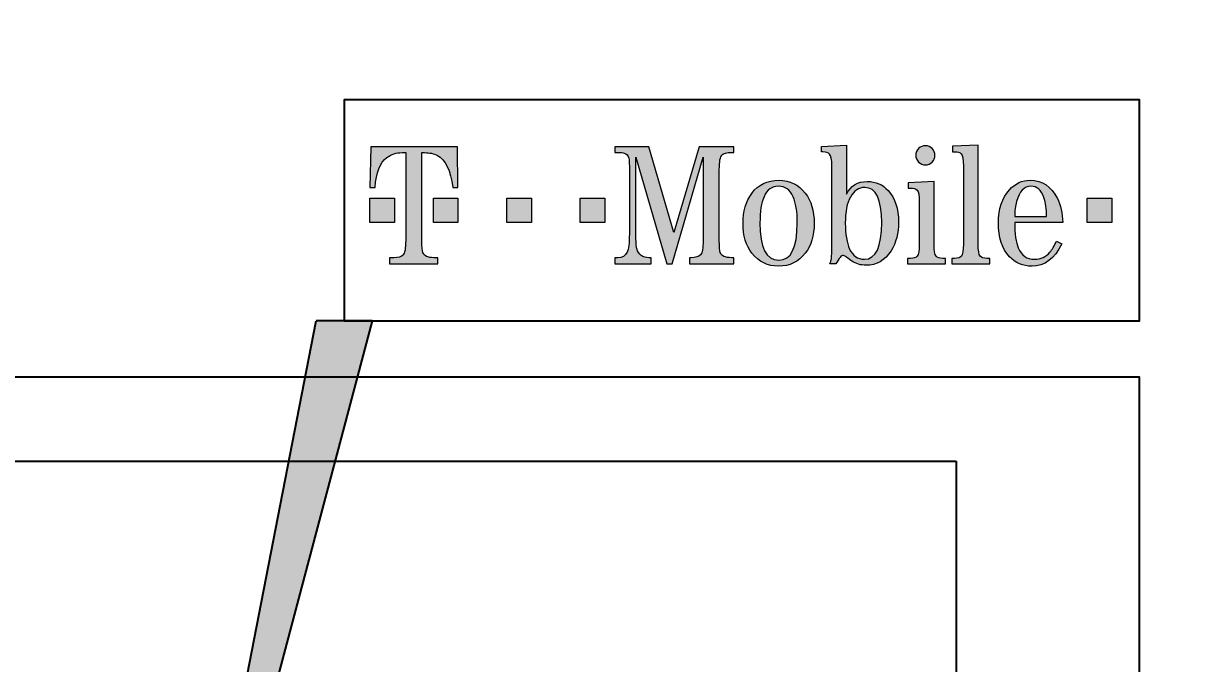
# Model space of a CAD drawing. Header units: inches. Extents: x 0 to 24189, y -562 to 1780.
# Drawn here: x 1613.1 to 1759.8, y 6.3 to 86 of the extents above; entities that cross this region are included whole.
import ezdxf
from ezdxf import colors
from ezdxf.entities.mleader import LeaderData, LeaderLine
from ezdxf.math import Vec2, Vec3

# ---------------------------------------------------------------- set-up
doc = ezdxf.new("R2010")
doc.units = ezdxf.units.IN
doc.header["$MEASUREMENT"] = 0
for name, color, linetype in [('A-NOTE', 7, 'Continuous'), ('A-NOTE-HVAC', 7, 'Continuous'), ('E-DATA-RACK', 106, 'Continuous'), ('T-TITLE', 7, 'Continuous')]:
    doc.layers.add(name, color=color, linetype=linetype)
doc.styles.add('ARCHD', font='archd.shx', dxfattribs={"width": 0.8})
picture_1 = doc.add_image_def('image2.png', size_in_pixel=(976, 842))

# ---------------------------------------------------------------- blocks, each defined once
blk = doc.blocks.new('00-DIMS-LDR2')
at = {"color": 0, "linetype": 'ByBlock'}
blk.add_solid([(-1, 0.167), (-1, -0.167), (0, 0)], dxfattribs=at)
blk = doc.blocks.new('T-MOBILE')
at = {"layer": 'T-TITLE'}
h = blk.add_hatch(color=1, dxfattribs=at)
edge = h.paths.add_edge_path()
edge.add_spline(control_points=[(8.64, 9.58), (8.64, 9.58), (8.64, -5.02), (8.64, -5.02), (8.64, -6.08), (8.7, -6.73), (8.8, -6.97), (8.99, -7.57), (9.6, -7.86), (10.62, -7.86), (10.62, -7.86), (11.3, -7.86), (11.3, -7.86), (11.3, -7.86), (11.3, -8.85), (11.3, -8.85), (11.3, -8.85), (3.28, -8.85), (3.28, -8.85), (3.28, -8.85), (3.28, -7.86), (3.28, -7.86), (3.28, -7.86), (3.96, -7.86), (3.96, -7.86), (4.7, -7.86), (5.21, -7.72), (5.5, -7.42), (5.79, -7.12), (5.94, -6.32), (5.94, -5.02), (5.94, -5.02), (5.94, 9.58), (5.94, 9.58), (5.94, 9.58), (5.34, 9.58), (5.34, 9.58), (4.4, 9.58), (3.56, 9.31), (2.81, 8.77), (1.69, 7.94), (1.03, 6.28), (0.85, 3.8), (0.85, 3.8), (0, 3.8), (0, 3.8), (0, 3.8), (0.16, 10.57), (0.16, 10.57), (0.16, 10.57), (14.52, 10.57), (14.52, 10.57), (14.52, 10.57), (14.63, 3.8), (14.63, 3.8), (14.63, 3.8), (13.77, 3.8), (13.77, 3.8), (13.4, 6.65), (12.55, 8.43), (11.21, 9.13), (10.63, 9.43), (9.92, 9.58), (9.09, 9.58), (9.09, 9.58), (8.64, 9.58), (8.64, 9.58), (8.64, 9.58), (8.64, 9.58), (8.64, 9.58)], knot_values=[0, 0, 0, 0, 1, 1, 1, 2, 2, 2, 3, 3, 3, 4, 4, 4, 5, 5, 5, 6, 6, 6, 7, 7, 7, 8, 8, 8, 9, 9, 9, 10, 10, 10, 11, 11, 11, 12, 12, 12, 13, 13, 13, 14, 14, 14, 15, 15, 15, 16, 16, 16, 17, 17, 17, 18, 18, 18, 19, 19, 19, 20, 20, 20, 21, 21, 21, 22, 22, 22, 23, 23, 23, 23], degree=3, periodic=0)
h = blk.add_hatch(color=6, dxfattribs=at)
edge = h.paths.add_edge_path()
edge.add_spline(control_points=[(50.21, -8.85), (50.21, -8.85), (49.31, -8.85), (49.31, -8.85), (49.31, -8.85), (44.18, 8.81), (44.18, 8.81), (44.18, 8.81), (44.18, -3.89), (44.18, -3.89), (44.18, -5.19), (44.24, -6.01), (44.34, -6.34), (44.64, -7.36), (45.31, -7.86), (46.35, -7.86), (46.35, -7.86), (46.74, -7.86), (46.74, -7.86), (46.74, -7.86), (46.74, -8.85), (46.74, -8.85), (46.74, -8.85), (40.7, -8.85), (40.7, -8.85), (40.7, -8.85), (40.7, -7.86), (40.7, -7.86), (40.7, -7.86), (41.17, -7.86), (41.17, -7.86), (41.9, -7.86), (42.41, -7.56), (42.72, -6.96), (42.97, -6.47), (43.09, -5.44), (43.09, -3.89), (43.09, -3.89), (43.09, 7.32), (43.09, 7.32), (43.09, 7.99), (43.06, 8.44), (43, 8.65), (42.89, 9.11), (42.64, 9.4), (42.24, 9.52), (42.01, 9.59), (41.68, 9.63), (41.24, 9.63), (41.24, 9.63), (40.7, 9.63), (40.7, 9.63), (40.7, 9.63), (40.7, 10.57), (40.7, 10.57), (40.7, 10.57), (46.33, 10.57), (46.33, 10.57), (46.33, 10.57), (50.46, -3.67), (50.46, -3.67), (50.46, -3.67), (54.7, 10.57), (54.7, 10.57), (54.7, 10.57), (60.43, 10.57), (60.43, 10.57), (60.43, 10.57), (60.43, 9.63), (60.43, 9.63), (60.43, 9.63), (60.04, 9.63), (60.04, 9.63), (59.29, 9.63), (58.76, 9.48), (58.47, 9.19), (58.18, 8.89), (58.03, 8.09), (58.03, 6.78), (58.03, 6.78), (58.03, -5.01), (58.03, -5.01), (58.03, -6.06), (58.09, -6.72), (58.19, -6.97), (58.38, -7.57), (58.99, -7.86), (60.04, -7.86), (60.04, -7.86), (60.43, -7.86), (60.43, -7.86), (60.43, -7.86), (60.43, -8.85), (60.43, -8.85), (60.43, -8.85), (53.09, -8.85), (53.09, -8.85), (53.09, -8.85), (53.09, -7.86), (53.09, -7.86), (53.09, -7.86), (53.35, -7.86), (53.35, -7.86), (54.09, -7.86), (54.62, -7.7), (54.93, -7.37), (55.19, -7.07), (55.33, -6.29), (55.33, -5.01), (55.33, -5.01), (55.33, 8.82), (55.33, 8.82), (55.33, 8.82), (50.21, -8.85), (50.21, -8.85), (50.21, -8.85), (50.21, -8.85), (50.21, -8.85)], knot_values=[0, 0, 0, 0, 1, 1, 1, 2, 2, 2, 3, 3, 3, 4, 4, 4, 5, 5, 5, 6, 6, 6, 7, 7, 7, 8, 8, 8, 9, 9, 9, 10, 10, 10, 11, 11, 11, 12, 12, 12, 13, 13, 13, 14, 14, 14, 15, 15, 15, 16, 16, 16, 17, 17, 17, 18, 18, 18, 19, 19, 19, 20, 20, 20, 21, 21, 21, 22, 22, 22, 23, 23, 23, 24, 24, 24, 25, 25, 25, 26, 26, 26, 27, 27, 27, 28, 28, 28, 29, 29, 29, 30, 30, 30, 31, 31, 31, 32, 32, 32, 33, 33, 33, 34, 34, 34, 35, 35, 35, 36, 36, 36, 37, 37, 37, 38, 38, 38, 39, 39, 39, 39], degree=3, periodic=0)
edge = h.paths.add_edge_path()
edge.add_spline(control_points=[(63.42, 2.82), (62.45, 1.5), (61.97, -0.16), (61.97, -2.16), (61.97, -4.2), (62.46, -5.85), (63.45, -7.12), (64.57, -8.55), (66.05, -9.27), (67.89, -9.27), (69.71, -9.27), (71.19, -8.55), (72.31, -7.12), (73.3, -5.85), (73.79, -4.19), (73.79, -2.14), (73.79, -0.07), (73.3, 1.59), (72.31, 2.84), (71.18, 4.28), (69.73, 5), (67.96, 5), (66.01, 5), (64.5, 4.27), (63.42, 2.82), (63.42, 2.82), (63.42, 2.82), (63.42, 2.82)], knot_values=[0, 0, 0, 0, 1, 1, 1, 2, 2, 2, 3, 3, 3, 4, 4, 4, 5, 5, 5, 6, 6, 6, 7, 7, 7, 8, 8, 8, 9, 9, 9, 9], degree=3, periodic=0)
edge = h.paths.add_edge_path(flags=16)
edge.add_spline(control_points=[(70.3, 2.27), (70.75, 1.27), (70.98, -0.2), (70.98, -2.14), (70.98, -6.23), (69.95, -8.28), (67.89, -8.28), (65.82, -8.28), (64.78, -6.21), (64.78, -2.08), (64.78, -0.19), (65.01, 1.26), (65.46, 2.27), (65.97, 3.43), (66.76, 4.01), (67.83, 4.01), (68.96, 4.01), (69.78, 3.43), (70.3, 2.27), (70.3, 2.27), (70.3, 2.27), (70.3, 2.27)], knot_values=[0, 0, 0, 0, 1, 1, 1, 2, 2, 2, 3, 3, 3, 4, 4, 4, 5, 5, 5, 6, 6, 6, 7, 7, 7, 7], degree=3, periodic=0)
edge = h.paths.add_edge_path()
edge.add_spline(control_points=[(79.17, 10.83), (79.17, 10.83), (75, 10.62), (75, 10.62), (75, 10.62), (75, 9.69), (75, 9.69), (75, 9.69), (75.22, 9.69), (75.22, 9.69), (75.77, 9.69), (76.15, 9.57), (76.36, 9.34), (76.6, 9.09), (76.72, 8.43), (76.72, 7.37), (76.72, 7.37), (76.72, -5.98), (76.72, -5.98), (76.72, -7.29), (76.67, -8.08), (76.58, -8.35), (76.53, -8.51), (76.47, -8.67), (76.41, -8.85), (76.41, -8.85), (77.38, -8.85), (77.38, -8.85), (77.95, -7.93), (78.34, -7.47), (78.56, -7.47), (78.7, -7.47), (78.86, -7.55), (79.05, -7.69), (79.56, -8.09), (79.88, -8.34), (80.02, -8.43), (80.74, -8.89), (81.53, -9.11), (82.39, -9.11), (84.17, -9.11), (85.55, -8.32), (86.55, -6.74), (87.39, -5.39), (87.81, -3.78), (87.81, -1.91), (87.81, 0.27), (87.23, 2.01), (86.06, 3.31), (85.17, 4.29), (84.01, 4.79), (82.6, 4.79), (80.95, 4.79), (79.8, 4.08), (79.17, 2.67), (79.17, 2.67), (79.17, 10.83), (79.17, 10.83), (79.17, 10.83), (79.17, 10.83), (79.17, 10.83)], knot_values=[0, 0, 0, 0, 1, 1, 1, 2, 2, 2, 3, 3, 3, 4, 4, 4, 5, 5, 5, 6, 6, 6, 7, 7, 7, 8, 8, 8, 9, 9, 9, 10, 10, 10, 11, 11, 11, 12, 12, 12, 13, 13, 13, 14, 14, 14, 15, 15, 15, 16, 16, 16, 17, 17, 17, 18, 18, 18, 19, 19, 19, 20, 20, 20, 20], degree=3, periodic=0)
edge = h.paths.add_edge_path(flags=16)
edge.add_spline(control_points=[(85, -2.03), (85, -6.09), (84.04, -8.12), (82.13, -8.12), (81.02, -8.12), (80.21, -7.56), (79.68, -6.42), (79.2, -5.39), (78.96, -3.95), (78.96, -2.1), (78.96, -0.23), (79.24, 1.2), (79.81, 2.21), (80.4, 3.27), (81.2, 3.8), (82.2, 3.8), (84.07, 3.8), (85, 1.86), (85, -2.03), (85, -2.03), (85, -2.03), (85, -2.03)], knot_values=[0, 0, 0, 0, 1, 1, 1, 2, 2, 2, 3, 3, 3, 4, 4, 4, 5, 5, 5, 6, 6, 6, 7, 7, 7, 7], degree=3, periodic=0)
edge = h.paths.add_edge_path()
edge.add_spline(control_points=[(93.69, 4.79), (93.69, 4.79), (93.69, -5.6), (93.69, -5.6), (93.69, -6.67), (93.8, -7.34), (94.04, -7.61), (94.24, -7.85), (94.61, -7.97), (95.15, -7.97), (95.15, -7.97), (95.61, -7.97), (95.61, -7.97), (95.61, -7.97), (95.61, -8.85), (95.61, -8.85), (95.61, -8.85), (89.31, -8.85), (89.31, -8.85), (89.31, -8.85), (89.31, -7.97), (89.31, -7.97), (89.31, -7.97), (89.78, -7.97), (89.78, -7.97), (90.31, -7.97), (90.69, -7.84), (90.91, -7.59), (91.13, -7.34), (91.24, -6.67), (91.24, -5.59), (91.24, -5.59), (91.24, 1.35), (91.24, 1.35), (91.24, 2.43), (91.12, 3.1), (90.88, 3.35), (90.67, 3.58), (90.29, 3.7), (89.75, 3.7), (89.75, 3.7), (89.42, 3.7), (89.42, 3.7), (89.42, 3.7), (89.42, 4.59), (89.42, 4.59), (89.42, 4.59), (93.69, 4.79), (93.69, 4.79), (93.69, 4.79), (93.69, 4.79), (93.69, 4.79)], knot_values=[0, 0, 0, 0, 1, 1, 1, 2, 2, 2, 3, 3, 3, 4, 4, 4, 5, 5, 5, 6, 6, 6, 7, 7, 7, 8, 8, 8, 9, 9, 9, 10, 10, 10, 11, 11, 11, 12, 12, 12, 13, 13, 13, 14, 14, 14, 15, 15, 15, 16, 16, 16, 17, 17, 17, 17], degree=3, periodic=0)
edge = h.paths.add_edge_path()
edge.add_spline(control_points=[(92.28, 10.73), (92.71, 10.73), (93.07, 10.57), (93.38, 10.25), (93.69, 9.93), (93.84, 9.56), (93.84, 9.14), (93.84, 8.69), (93.69, 8.32), (93.38, 8.01), (93.07, 7.7), (92.7, 7.55), (92.25, 7.55), (91.82, 7.55), (91.45, 7.71), (91.14, 8.02), (90.82, 8.33), (90.67, 8.7), (90.67, 9.14), (90.67, 9.58), (90.82, 9.96), (91.14, 10.27), (91.46, 10.57), (91.84, 10.73), (92.28, 10.73), (92.28, 10.73), (92.28, 10.73), (92.28, 10.73)], knot_values=[0, 0, 0, 0, 1, 1, 1, 2, 2, 2, 3, 3, 3, 4, 4, 4, 5, 5, 5, 6, 6, 6, 7, 7, 7, 8, 8, 8, 9, 9, 9, 9], degree=3, periodic=0)
edge = h.paths.add_edge_path()
edge.add_spline(control_points=[(101.02, 10.83), (101.02, 10.83), (101.02, -5.6), (101.02, -5.6), (101.02, -6.67), (101.14, -7.34), (101.37, -7.61), (101.58, -7.85), (101.95, -7.97), (102.49, -7.97), (102.49, -7.97), (102.95, -7.97), (102.95, -7.97), (102.95, -7.97), (102.95, -8.85), (102.95, -8.85), (102.95, -8.85), (96.65, -8.85), (96.65, -8.85), (96.65, -8.85), (96.65, -7.97), (96.65, -7.97), (96.65, -7.97), (97.11, -7.97), (97.11, -7.97), (97.65, -7.97), (98.02, -7.84), (98.25, -7.59), (98.47, -7.34), (98.58, -6.67), (98.58, -5.6), (98.58, -5.6), (98.58, 7.41), (98.58, 7.41), (98.58, 8.46), (98.46, 9.13), (98.22, 9.39), (98.01, 9.62), (97.63, 9.74), (97.08, 9.74), (97.08, 9.74), (96.75, 9.74), (96.75, 9.74), (96.75, 9.74), (96.75, 10.63), (96.75, 10.63), (96.75, 10.63), (101.02, 10.83), (101.02, 10.83), (101.02, 10.83), (101.02, 10.83), (101.02, 10.83)], knot_values=[0, 0, 0, 0, 1, 1, 1, 2, 2, 2, 3, 3, 3, 4, 4, 4, 5, 5, 5, 6, 6, 6, 7, 7, 7, 8, 8, 8, 9, 9, 9, 10, 10, 10, 11, 11, 11, 12, 12, 12, 13, 13, 13, 14, 14, 14, 15, 15, 15, 16, 16, 16, 17, 17, 17, 17], degree=3, periodic=0)
edge = h.paths.add_edge_path()
edge.add_spline(control_points=[(114.18, 1.98), (113.18, 3.99), (111.67, 5), (109.67, 5), (108.32, 5), (107.17, 4.46), (106.21, 3.39), (104.99, 2.03), (104.39, 0.21), (104.39, -2.05), (104.39, -4.51), (104.99, -6.4), (106.21, -7.7), (107.19, -8.75), (108.44, -9.27), (109.97, -9.27), (112.05, -9.27), (113.7, -8.04), (114.92, -5.58), (114.92, -5.58), (114.05, -5.12), (114.05, -5.12), (113.68, -5.89), (113.31, -6.49), (112.94, -6.93), (112.27, -7.73), (111.42, -8.12), (110.42, -8.12), (109.12, -8.12), (108.21, -7.49), (107.68, -6.21), (107.3, -5.31), (107.1, -3.91), (107.09, -2.03), (107.09, -2.03), (115.08, -2.03), (115.08, -2.03), (115.02, -0.44), (114.72, 0.89), (114.18, 1.98), (114.18, 1.98), (114.18, 1.98), (114.18, 1.98)], knot_values=[0, 0, 0, 0, 1, 1, 1, 2, 2, 2, 3, 3, 3, 4, 4, 4, 5, 5, 5, 6, 6, 6, 7, 7, 7, 8, 8, 8, 9, 9, 9, 10, 10, 10, 11, 11, 11, 12, 12, 12, 13, 13, 13, 14, 14, 14, 14], degree=3, periodic=0)
edge = h.paths.add_edge_path(flags=16)
edge.add_spline(control_points=[(107.09, -1.04), (107.1, -0.07), (107.2, 0.77), (107.4, 1.46), (107.86, 3.16), (108.66, 4.01), (109.79, 4.01), (110.79, 4.01), (111.5, 3.38), (111.94, 2.11), (112.24, 1.25), (112.39, 0.2), (112.39, -1.04), (112.39, -1.04), (107.09, -1.04), (107.09, -1.04), (107.09, -1.04), (107.09, -1.04), (107.09, -1.04)], knot_values=[0, 0, 0, 0, 1, 1, 1, 2, 2, 2, 3, 3, 3, 4, 4, 4, 5, 5, 5, 6, 6, 6, 6], degree=3, periodic=0)
h = blk.add_hatch(color=6, dxfattribs=at)
h.paths.add_polyline_path([(119.14, -2.03), (119.14, 2.03), (123.2, 2.03), (123.2, -2.03)])
h.paths.add_polyline_path([(34.94, -2.03), (34.94, 2.03), (39, 2.03), (39, -2.03)])
h.paths.add_polyline_path([(22.76, -2.03), (22.76, 2.03), (26.82, 2.03), (26.82, -2.03)])
h.paths.add_polyline_path([(10.57, -2.03), (10.57, 2.03), (14.63, 2.03), (14.63, -2.03)])
h.paths.add_polyline_path([(0, -2.03), (0, 2.03), (4.06, 2.03), (4.06, -2.03)])
at = {"layer": 'T-TITLE', "color": 7, "lineweight": 0}
for points in [[(0, -2.03), (0, 2.03), (4.06, 2.03), (4.06, -2.03), (0, -2.03)], [(10.57, -2.03), (10.57, 2.03), (14.63, 2.03), (14.63, -2.03), (10.57, -2.03)], [(22.76, -2.03), (22.76, 2.03), (26.82, 2.03), (26.82, -2.03), (22.76, -2.03)], [(34.94, -2.03), (34.94, 2.03), (39, 2.03), (39, -2.03), (34.94, -2.03)], [(119.14, -2.03), (119.14, 2.03), (123.2, 2.03), (123.2, -2.03), (119.14, -2.03)]]:
    blk.add_lwpolyline(points, close=True, dxfattribs=at)
at = {"layer": 'T-TITLE', "color": 1, "lineweight": 0}
blk.add_open_spline([(8.64, 9.58), (8.64, 9.58), (8.64, -5.02), (8.64, -5.02), (8.64, -6.08), (8.7, -6.73), (8.8, -6.97), (8.99, -7.57), (9.6, -7.86), (10.62, -7.86), (10.62, -7.86), (11.3, -7.86), (11.3, -7.86), (11.3, -7.86), (11.3, -8.85), (11.3, -8.85), (11.3, -8.85), (3.28, -8.85), (3.28, -8.85), (3.28, -8.85), (3.28, -7.86), (3.28, -7.86), (3.28, -7.86), (3.96, -7.86), (3.96, -7.86), (4.7, -7.86), (5.21, -7.72), (5.5, -7.42), (5.79, -7.12), (5.94, -6.32), (5.94, -5.02), (5.94, -5.02), (5.94, 9.58), (5.94, 9.58), (5.94, 9.58), (5.34, 9.58), (5.34, 9.58), (4.4, 9.58), (3.56, 9.31), (2.81, 8.77), (1.69, 7.94), (1.03, 6.28), (0.85, 3.8), (0.85, 3.8), (0, 3.8), (0, 3.8), (0, 3.8), (0.16, 10.57), (0.16, 10.57), (0.16, 10.57), (14.52, 10.57), (14.52, 10.57), (14.52, 10.57), (14.63, 3.8), (14.63, 3.8), (14.63, 3.8), (13.77, 3.8), (13.77, 3.8), (13.4, 6.65), (12.55, 8.43), (11.21, 9.13), (10.63, 9.43), (9.92, 9.58), (9.09, 9.58), (9.09, 9.58), (8.64, 9.58), (8.64, 9.58), (8.64, 9.58), (8.64, 9.58), (8.64, 9.58)], degree=3, knots=[0, 0, 0, 0, 1, 1, 1, 2, 2, 2, 3, 3, 3, 4, 4, 4, 5, 5, 5, 6, 6, 6, 7, 7, 7, 8, 8, 8, 9, 9, 9, 10, 10, 10, 11, 11, 11, 12, 12, 12, 13, 13, 13, 14, 14, 14, 15, 15, 15, 16, 16, 16, 17, 17, 17, 18, 18, 18, 19, 19, 19, 20, 20, 20, 21, 21, 21, 22, 22, 22, 23, 23, 23, 23], dxfattribs=at)
at = {"layer": 'T-TITLE', "color": 7, "lineweight": 0}
for points, knots in [([(50.21, -8.85), (50.21, -8.85), (49.31, -8.85), (49.31, -8.85), (49.31, -8.85), (44.18, 8.81), (44.18, 8.81), (44.18, 8.81), (44.18, -3.89), (44.18, -3.89), (44.18, -5.19), (44.24, -6.01), (44.34, -6.34), (44.64, -7.36), (45.31, -7.86), (46.35, -7.86), (46.35, -7.86), (46.74, -7.86), (46.74, -7.86), (46.74, -7.86), (46.74, -8.85), (46.74, -8.85), (46.74, -8.85), (40.7, -8.85), (40.7, -8.85), (40.7, -8.85), (40.7, -7.86), (40.7, -7.86), (40.7, -7.86), (41.17, -7.86), (41.17, -7.86), (41.9, -7.86), (42.41, -7.56), (42.72, -6.96), (42.97, -6.47), (43.09, -5.44), (43.09, -3.89), (43.09, -3.89), (43.09, 7.32), (43.09, 7.32), (43.09, 7.99), (43.06, 8.44), (43, 8.65), (42.89, 9.11), (42.64, 9.4), (42.24, 9.52), (42.01, 9.59), (41.68, 9.63), (41.24, 9.63), (41.24, 9.63), (40.7, 9.63), (40.7, 9.63), (40.7, 9.63), (40.7, 10.57), (40.7, 10.57), (40.7, 10.57), (46.33, 10.57), (46.33, 10.57), (46.33, 10.57), (50.46, -3.67), (50.46, -3.67), (50.46, -3.67), (54.7, 10.57), (54.7, 10.57), (54.7, 10.57), (60.43, 10.57), (60.43, 10.57), (60.43, 10.57), (60.43, 9.63), (60.43, 9.63), (60.43, 9.63), (60.04, 9.63), (60.04, 9.63), (59.29, 9.63), (58.76, 9.48), (58.47, 9.19), (58.18, 8.89), (58.03, 8.09), (58.03, 6.78), (58.03, 6.78), (58.03, -5.01), (58.03, -5.01), (58.03, -6.06), (58.09, -6.72), (58.19, -6.97), (58.38, -7.57), (58.99, -7.86), (60.04, -7.86), (60.04, -7.86), (60.43, -7.86), (60.43, -7.86), (60.43, -7.86), (60.43, -8.85), (60.43, -8.85), (60.43, -8.85), (53.09, -8.85), (53.09, -8.85), (53.09, -8.85), (53.09, -7.86), (53.09, -7.86), (53.09, -7.86), (53.35, -7.86), (53.35, -7.86), (54.09, -7.86), (54.62, -7.7), (54.93, -7.37), (55.19, -7.07), (55.33, -6.29), (55.33, -5.01), (55.33, -5.01), (55.33, 8.82), (55.33, 8.82), (55.33, 8.82), (50.21, -8.85), (50.21, -8.85), (50.21, -8.85), (50.21, -8.85), (50.21, -8.85)], [0, 0, 0, 0, 1, 1, 1, 2, 2, 2, 3, 3, 3, 4, 4, 4, 5, 5, 5, 6, 6, 6, 7, 7, 7, 8, 8, 8, 9, 9, 9, 10, 10, 10, 11, 11, 11, 12, 12, 12, 13, 13, 13, 14, 14, 14, 15, 15, 15, 16, 16, 16, 17, 17, 17, 18, 18, 18, 19, 19, 19, 20, 20, 20, 21, 21, 21, 22, 22, 22, 23, 23, 23, 24, 24, 24, 25, 25, 25, 26, 26, 26, 27, 27, 27, 28, 28, 28, 29, 29, 29, 30, 30, 30, 31, 31, 31, 32, 32, 32, 33, 33, 33, 34, 34, 34, 35, 35, 35, 36, 36, 36, 37, 37, 37, 38, 38, 38, 39, 39, 39, 39]), ([(79.17, 10.83), (79.17, 10.83), (75, 10.62), (75, 10.62), (75, 10.62), (75, 9.69), (75, 9.69), (75, 9.69), (75.22, 9.69), (75.22, 9.69), (75.77, 9.69), (76.15, 9.57), (76.36, 9.34), (76.6, 9.09), (76.72, 8.43), (76.72, 7.37), (76.72, 7.37), (76.72, -5.98), (76.72, -5.98), (76.72, -7.29), (76.67, -8.08), (76.58, -8.35), (76.53, -8.51), (76.47, -8.67), (76.41, -8.85), (76.41, -8.85), (77.38, -8.85), (77.38, -8.85), (77.95, -7.93), (78.34, -7.47), (78.56, -7.47), (78.7, -7.47), (78.86, -7.55), (79.05, -7.69), (79.56, -8.09), (79.88, -8.34), (80.02, -8.43), (80.74, -8.89), (81.53, -9.11), (82.39, -9.11), (84.17, -9.11), (85.55, -8.32), (86.55, -6.74), (87.39, -5.39), (87.81, -3.78), (87.81, -1.91), (87.81, 0.27), (87.23, 2.01), (86.06, 3.31), (85.17, 4.29), (84.01, 4.79), (82.6, 4.79), (80.95, 4.79), (79.8, 4.08), (79.17, 2.67), (79.17, 2.67), (79.17, 10.83), (79.17, 10.83), (79.17, 10.83), (79.17, 10.83), (79.17, 10.83)], [0, 0, 0, 0, 1, 1, 1, 2, 2, 2, 3, 3, 3, 4, 4, 4, 5, 5, 5, 6, 6, 6, 7, 7, 7, 8, 8, 8, 9, 9, 9, 10, 10, 10, 11, 11, 11, 12, 12, 12, 13, 13, 13, 14, 14, 14, 15, 15, 15, 16, 16, 16, 17, 17, 17, 18, 18, 18, 19, 19, 19, 20, 20, 20, 20]), ([(92.28, 10.73), (92.71, 10.73), (93.07, 10.57), (93.38, 10.25), (93.69, 9.93), (93.84, 9.56), (93.84, 9.14), (93.84, 8.69), (93.69, 8.32), (93.38, 8.01), (93.07, 7.7), (92.7, 7.55), (92.25, 7.55), (91.82, 7.55), (91.45, 7.71), (91.14, 8.02), (90.82, 8.33), (90.67, 8.7), (90.67, 9.14), (90.67, 9.58), (90.82, 9.96), (91.14, 10.27), (91.46, 10.57), (91.84, 10.73), (92.28, 10.73), (92.28, 10.73), (92.28, 10.73), (92.28, 10.73)], [0, 0, 0, 0, 1, 1, 1, 2, 2, 2, 3, 3, 3, 4, 4, 4, 5, 5, 5, 6, 6, 6, 7, 7, 7, 8, 8, 8, 9, 9, 9, 9]), ([(101.02, 10.83), (101.02, 10.83), (101.02, -5.6), (101.02, -5.6), (101.02, -6.67), (101.14, -7.34), (101.37, -7.61), (101.58, -7.85), (101.95, -7.97), (102.49, -7.97), (102.49, -7.97), (102.95, -7.97), (102.95, -7.97), (102.95, -7.97), (102.95, -8.85), (102.95, -8.85), (102.95, -8.85), (96.65, -8.85), (96.65, -8.85), (96.65, -8.85), (96.65, -7.97), (96.65, -7.97), (96.65, -7.97), (97.11, -7.97), (97.11, -7.97), (97.65, -7.97), (98.02, -7.84), (98.25, -7.59), (98.47, -7.34), (98.58, -6.67), (98.58, -5.6), (98.58, -5.6), (98.58, 7.41), (98.58, 7.41), (98.58, 8.46), (98.46, 9.13), (98.22, 9.39), (98.01, 9.62), (97.63, 9.74), (97.08, 9.74), (97.08, 9.74), (96.75, 9.74), (96.75, 9.74), (96.75, 9.74), (96.75, 10.63), (96.75, 10.63), (96.75, 10.63), (101.02, 10.83), (101.02, 10.83), (101.02, 10.83), (101.02, 10.83), (101.02, 10.83)], [0, 0, 0, 0, 1, 1, 1, 2, 2, 2, 3, 3, 3, 4, 4, 4, 5, 5, 5, 6, 6, 6, 7, 7, 7, 8, 8, 8, 9, 9, 9, 10, 10, 10, 11, 11, 11, 12, 12, 12, 13, 13, 13, 14, 14, 14, 15, 15, 15, 16, 16, 16, 17, 17, 17, 17]), ([(63.42, 2.82), (62.45, 1.5), (61.97, -0.16), (61.97, -2.16), (61.97, -4.2), (62.46, -5.85), (63.45, -7.12), (64.57, -8.55), (66.05, -9.27), (67.89, -9.27), (69.71, -9.27), (71.19, -8.55), (72.31, -7.12), (73.3, -5.85), (73.79, -4.19), (73.79, -2.14), (73.79, -0.07), (73.3, 1.59), (72.31, 2.84), (71.18, 4.28), (69.73, 5), (67.96, 5), (66.01, 5), (64.5, 4.27), (63.42, 2.82), (63.42, 2.82), (63.42, 2.82), (63.42, 2.82)], [0, 0, 0, 0, 1, 1, 1, 2, 2, 2, 3, 3, 3, 4, 4, 4, 5, 5, 5, 6, 6, 6, 7, 7, 7, 8, 8, 8, 9, 9, 9, 9]), ([(70.3, 2.27), (70.75, 1.27), (70.98, -0.2), (70.98, -2.14), (70.98, -6.23), (69.95, -8.28), (67.89, -8.28), (65.82, -8.28), (64.78, -6.21), (64.78, -2.08), (64.78, -0.19), (65.01, 1.26), (65.46, 2.27), (65.97, 3.43), (66.76, 4.01), (67.83, 4.01), (68.96, 4.01), (69.78, 3.43), (70.3, 2.27), (70.3, 2.27), (70.3, 2.27), (70.3, 2.27)], [0, 0, 0, 0, 1, 1, 1, 2, 2, 2, 3, 3, 3, 4, 4, 4, 5, 5, 5, 6, 6, 6, 7, 7, 7, 7]), ([(93.69, 4.79), (93.69, 4.79), (93.69, -5.6), (93.69, -5.6), (93.69, -6.67), (93.8, -7.34), (94.04, -7.61), (94.24, -7.85), (94.61, -7.97), (95.15, -7.97), (95.15, -7.97), (95.61, -7.97), (95.61, -7.97), (95.61, -7.97), (95.61, -8.85), (95.61, -8.85), (95.61, -8.85), (89.31, -8.85), (89.31, -8.85), (89.31, -8.85), (89.31, -7.97), (89.31, -7.97), (89.31, -7.97), (89.78, -7.97), (89.78, -7.97), (90.31, -7.97), (90.69, -7.84), (90.91, -7.59), (91.13, -7.34), (91.24, -6.67), (91.24, -5.59), (91.24, -5.59), (91.24, 1.35), (91.24, 1.35), (91.24, 2.43), (91.12, 3.1), (90.88, 3.35), (90.67, 3.58), (90.29, 3.7), (89.75, 3.7), (89.75, 3.7), (89.42, 3.7), (89.42, 3.7), (89.42, 3.7), (89.42, 4.59), (89.42, 4.59), (89.42, 4.59), (93.69, 4.79), (93.69, 4.79), (93.69, 4.79), (93.69, 4.79), (93.69, 4.79)], [0, 0, 0, 0, 1, 1, 1, 2, 2, 2, 3, 3, 3, 4, 4, 4, 5, 5, 5, 6, 6, 6, 7, 7, 7, 8, 8, 8, 9, 9, 9, 10, 10, 10, 11, 11, 11, 12, 12, 12, 13, 13, 13, 14, 14, 14, 15, 15, 15, 16, 16, 16, 17, 17, 17, 17]), ([(114.18, 1.98), (113.18, 3.99), (111.67, 5), (109.67, 5), (108.32, 5), (107.17, 4.46), (106.21, 3.39), (104.99, 2.03), (104.39, 0.21), (104.39, -2.05), (104.39, -4.51), (104.99, -6.4), (106.21, -7.7), (107.19, -8.75), (108.44, -9.27), (109.97, -9.27), (112.05, -9.27), (113.7, -8.04), (114.92, -5.58), (114.92, -5.58), (114.05, -5.12), (114.05, -5.12), (113.68, -5.89), (113.31, -6.49), (112.94, -6.93), (112.27, -7.73), (111.42, -8.12), (110.42, -8.12), (109.12, -8.12), (108.21, -7.49), (107.68, -6.21), (107.3, -5.31), (107.1, -3.91), (107.09, -2.03), (107.09, -2.03), (115.08, -2.03), (115.08, -2.03), (115.02, -0.44), (114.72, 0.89), (114.18, 1.98), (114.18, 1.98), (114.18, 1.98), (114.18, 1.98)], [0, 0, 0, 0, 1, 1, 1, 2, 2, 2, 3, 3, 3, 4, 4, 4, 5, 5, 5, 6, 6, 6, 7, 7, 7, 8, 8, 8, 9, 9, 9, 10, 10, 10, 11, 11, 11, 12, 12, 12, 13, 13, 13, 14, 14, 14, 14]), ([(107.09, -1.04), (107.1, -0.07), (107.2, 0.77), (107.4, 1.46), (107.86, 3.16), (108.66, 4.01), (109.79, 4.01), (110.79, 4.01), (111.5, 3.38), (111.94, 2.11), (112.24, 1.25), (112.39, 0.2), (112.39, -1.04), (112.39, -1.04), (107.09, -1.04), (107.09, -1.04), (107.09, -1.04), (107.09, -1.04), (107.09, -1.04)], [0, 0, 0, 0, 1, 1, 1, 2, 2, 2, 3, 3, 3, 4, 4, 4, 5, 5, 5, 6, 6, 6, 6]), ([(85, -2.03), (85, -6.09), (84.04, -8.12), (82.13, -8.12), (81.02, -8.12), (80.21, -7.56), (79.68, -6.42), (79.2, -5.39), (78.96, -3.95), (78.96, -2.1), (78.96, -0.23), (79.24, 1.2), (79.81, 2.21), (80.4, 3.27), (81.2, 3.8), (82.2, 3.8), (84.07, 3.8), (85, 1.86), (85, -2.03), (85, -2.03), (85, -2.03), (85, -2.03)], [0, 0, 0, 0, 1, 1, 1, 2, 2, 2, 3, 3, 3, 4, 4, 4, 5, 5, 5, 6, 6, 6, 7, 7, 7, 7])]:
    blk.add_open_spline(points, degree=3, knots=knots, dxfattribs=at)
blk = doc.blocks.new('Data Rack')
ml = blk.add_multileader_mtext('Standard')
ml.set_content('\\A1;DATA RACK', color=256, style='ARCHD')
ml.set_leader_properties()
ml.set_arrow_properties(name='00-DIMS-LDR2')
ml.build(insert=Vec2(0, 0))
ml.multileader.update_dxf_attribs({"text_right_attachment_type": 3, "dogleg_length": 0.109, "arrow_head_size": 6, "scale": 48})
ctx = ml.context
ctx.base_point, ctx.scale, ctx.char_height, ctx.arrow_head_size, ctx.landing_gap_size, ctx.plane_origin, ctx.plane_x_axis, ctx.plane_y_axis = Vec3(423.23, 813.8), 48, 2.25, 6, 4.32, Vec3(527.27, 366.92), Vec3(0, 1), Vec3(-1, 0)
ctx.right_attachment, ctx.text_align_type = 3, 1
notes = []
notes.append((ctx, [(0, (0, 0, 0), (0, 0), (1, 0), 1, [])]))
ctx.mtext.insert, ctx.mtext.text_direction, ctx.mtext.rotation, ctx.mtext.width, ctx.mtext.defined_height, ctx.mtext.alignment, ctx.mtext.flow_direction = Vec3(421.98, 826.69), Vec3(0, 1), 1.570796, 89.3045, 17.95, 2, 5
for ctx, leaders in notes:
    for number, flags, end, landing, length, lines in leaders:
        leader = LeaderData()
        leader.index, (leader.has_last_leader_line, leader.has_dogleg_vector, leader.attachment_direction) = number, flags
        leader.last_leader_point, leader.dogleg_vector, leader.dogleg_length = Vec3(end), Vec3(landing), length
        for number, points, colour, breaks in lines:
            line = LeaderLine()
            line.index, line.vertices, line.color, line.breaks = number, Vec3.list(points), colors.encode_raw_color(colour), breaks
            leader.lines.append(line)
        ctx.leaders.append(leader)

msp = doc.modelspace()

# ---------------------------------------------------------------- hatches: boundary and pattern name
at = {"layer": 'A-NOTE', "true_color": 0xed1f24}
h = msp.add_hatch(color=240, dxfattribs=at)
h.dxf.hatch_style = 1
h.paths.add_polyline_path([(1656.5157, 48.9741), (1649.5364, 48.9741), (1648.174, 41.9677), (1654.6593, 41.9677)])
h.paths.add_polyline_path([(1654.6593, 41.9677), (1648.174, 41.9677), (1646.133, 31.4715), (1651.8782, 31.4715)])
h.paths.add_polyline_path([(1651.8782, 31.4715), (1646.133, 31.4715), (1630.2899, -50.0055)])
h.paths.add_polyline_path([(1638.0472, -50.0055), (1615.5532, -50.0055), (1615.6398, -64.1843), (1623.3396, -64.1843), (1623.3396, -65.5676), (1630.2609, -65.5676), (1630.2609, -64.2707), (1638.0472, -64.2707)])

# ---------------------------------------------------------------- linework, layer by layer
at = {"layer": 'A-NOTE', "color": 1}
msp.add_line((1656.5157, 48.9741), (1649.5364, 48.9741), dxfattribs=at)
at = {"layer": 'A-NOTE'}
msp.add_lwpolyline([(1752.1094, 67.0058), (1752.1094, 67.0058), (1752.1094, 76.4527), (1653.0261, 76.4527), (1653.0261, 48.9741), (1752.1094, 48.9741), (1752.1094, 54.4935), (1752.1094, 67.0058)], dxfattribs=at)
at = {"layer": 'A-NOTE', "color": 1}
msp.add_lwpolyline([(1656.5157, 48.9741), (1630.2899, -50.0055), (1649.5364, 48.9741)], dxfattribs=at)
at = {"layer": 'A-NOTE', "color": 3}
msp.add_lwpolyline([(1306.6927, 41.9677), (1306.6927, -181.2942), (1752.1094, -181.2942), (1752.1094, 41.9677)], close=True, dxfattribs=at)

# ---------------------------------------------------------------- block references
at = {"layer": 'A-NOTE', "xscale": 0.75, "yscale": 0.75, "zscale": 0.75}
msp.add_blockref('T-MOBILE', (1656.2384, 62.7134), dxfattribs=at)
at = {"layer": 'E-DATA-RACK', "rotation": 270}
msp.add_blockref('Data Rack', (2056.4484, 165.6087), dxfattribs=at)

# ---------------------------------------------------------------- pictures from other files: only their frames are drawn
at = {"layer": 'A-NOTE'}
image = msp.add_image(picture_1, insert=(1522.0849, -147.2714), size_in_units=(207.1889, 178.7429), dxfattribs=at)
image.dxf.flags = 7

# ---------------------------------------------------------------- leaders
ml = msp.add_multileader_mtext('Standard', dxfattribs=at)
ml.set_content('\\A1;COUNTERTOP', color=256, style='ARCHD')
ml.set_leader_properties()
ml.set_arrow_properties(name='00-DIMS-LDR2')
ml.build(insert=Vec2(0, 0))
ml.multileader.update_dxf_attribs({"text_right_attachment_type": 3, "dogleg_length": 0.1094, "arrow_head_size": 6, "scale": 48})
ctx = ml.context
ctx.base_point, ctx.scale, ctx.char_height, ctx.arrow_head_size, ctx.landing_gap_size, ctx.plane_origin = Vec3(1818.4348, 914.0671), 48, 4.5, 6, 4.32, Vec3(1516.9354, 1614.378)
ctx.right_attachment = 3
notes = []
notes.append((ctx, [(0, (0, 0, 0), (0, 0), (1, 0), 1, [])]))
ctx.mtext.insert, ctx.mtext.width, ctx.mtext.defined_height, ctx.mtext.flow_direction = Vec3(1822.7548, 916.3171), 37.144293, 17.9463, 5
at = {"layer": 'A-NOTE-HVAC'}
ml = msp.add_multileader_mtext('Standard', dxfattribs=at)
ml.set_content('\\A1;RTU 1', color=256, style='ARCHD')
ml.set_leader_properties()
ml.set_arrow_properties(name='00-DIMS-LDR2')
ml.build(insert=Vec2(0, 0))
ml.multileader.update_dxf_attribs({"text_right_attachment_type": 3, "dogleg_length": 0.1094, "arrow_head_size": 6, "scale": 48})
ctx = ml.context
ctx.base_point, ctx.scale, ctx.char_height, ctx.arrow_head_size, ctx.landing_gap_size, ctx.plane_origin = Vec3(1964.2412, 1014.8659), 48, 4.5, 6, 4.32, Vec3(1938.9885, 1024.5929)
ctx.right_attachment = 3
notes.append((ctx, [(0, (0, 0, 0), (0, 0), (1, 0), 1, [])]))
ctx.mtext.insert, ctx.mtext.width, ctx.mtext.defined_height, ctx.mtext.flow_direction = Vec3(1968.5612, 1017.1159), 49.261264, 17.9463, 5
ml = msp.add_multileader_mtext('Standard', dxfattribs=at)
ml.set_content('\\A1;RTU 2', color=256, style='ARCHD')
ml.set_leader_properties()
ml.set_arrow_properties(name='00-DIMS-LDR2')
ml.build(insert=Vec2(0, 0))
ml.multileader.update_dxf_attribs({"text_right_attachment_type": 3, "dogleg_length": 0.1094, "arrow_head_size": 6, "scale": 48})
ctx = ml.context
ctx.base_point, ctx.scale, ctx.char_height, ctx.arrow_head_size, ctx.landing_gap_size, ctx.plane_origin = Vec3(1675.0198, 809.6468), 48, 4.5, 6, 4.32, Vec3(1649.767, 819.3738)
ctx.right_attachment = 3
notes.append((ctx, [(0, (0, 0, 0), (0, 0), (1, 0), 1, [])]))
ctx.mtext.insert, ctx.mtext.width, ctx.mtext.defined_height, ctx.mtext.flow_direction = Vec3(1679.3398, 811.8968), 49.261264, 17.9463, 5
ml = msp.add_multileader_mtext('Standard', dxfattribs=at)
ml.set_content('\\A1;RTU 3', color=256, style='ARCHD')
ml.set_leader_properties()
ml.set_arrow_properties(name='00-DIMS-LDR2')
ml.build(insert=Vec2(0, 0))
ml.multileader.update_dxf_attribs({"text_right_attachment_type": 3, "dogleg_length": 0.1094, "arrow_head_size": 6, "scale": 48})
ctx = ml.context
ctx.base_point, ctx.scale, ctx.char_height, ctx.arrow_head_size, ctx.landing_gap_size, ctx.plane_origin = Vec3(1963.3658, 808.7154), 48, 4.5, 6, 4.32, Vec3(1938.1131, 818.4424)
ctx.right_attachment = 3
notes.append((ctx, [(0, (0, 0, 0), (0, 0), (1, 0), 1, [])]))
ctx.mtext.insert, ctx.mtext.width, ctx.mtext.defined_height, ctx.mtext.flow_direction = Vec3(1967.6858, 810.9654), 49.261264, 17.9463, 5
for ctx, leaders in notes:
    for number, flags, end, landing, length, lines in leaders:
        leader = LeaderData()
        leader.index, (leader.has_last_leader_line, leader.has_dogleg_vector, leader.attachment_direction) = number, flags
        leader.last_leader_point, leader.dogleg_vector, leader.dogleg_length = Vec3(end), Vec3(landing), length
        for number, points, colour, breaks in lines:
            line = LeaderLine()
            line.index, line.vertices, line.color, line.breaks = number, Vec3.list(points), colors.encode_raw_color(colour), breaks
            leader.lines.append(line)
        ctx.leaders.append(leader)

doc.saveas('drawing.dxf')
